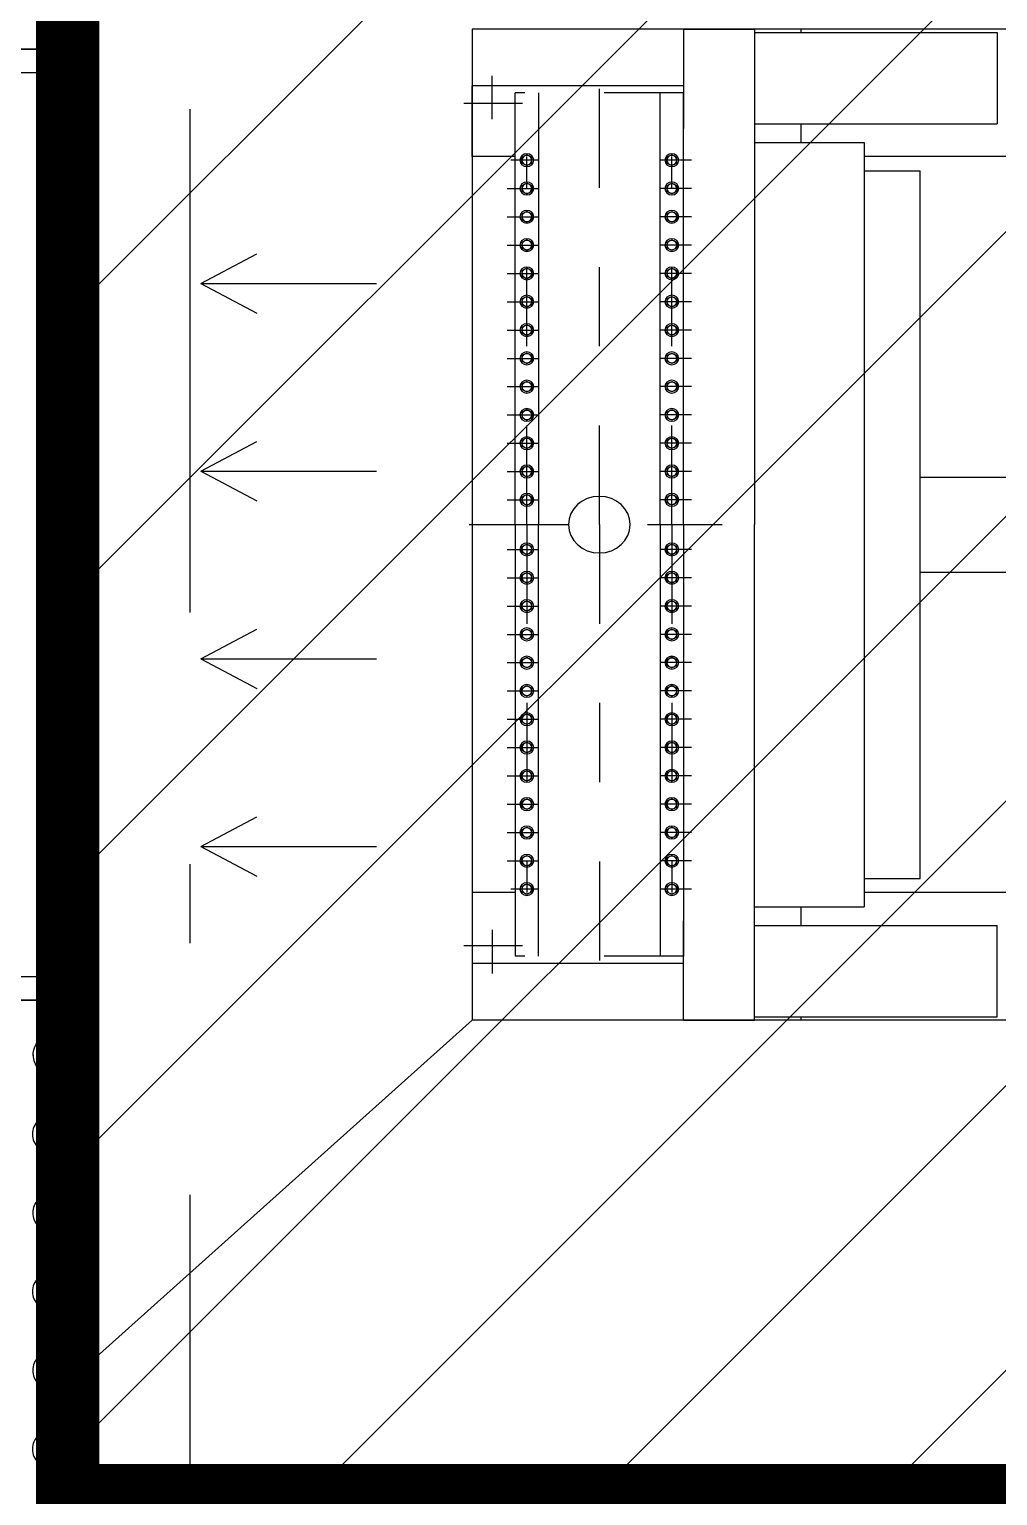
# Model space of a CAD drawing. Header units: millimetres. Extents: x -77 to 207, y -160 to 187.
# Drawn here: x -53.247 to -52.025, y 33.679 to 35.529 of the extents above; entities that cross this region are included whole.
import ezdxf
from ezdxf.xclip import XClip

# ---------------------------------------------------------------- set-up
doc = ezdxf.new("R2010")
doc.units = ezdxf.units.MM
doc.header["$LTSCALE"] = 0.1
for name, pattern in [('X REF - ANELO INST bind$0$X REF - ANELO$0$CENTER', [2, 1.25, -0.25, 0.25, -0.25]), ('X REF - ANELO INST bind$0$X REF - ANELO$0$DASHDOT2', [12.7, 6.35, -3.175, 0, -3.175]), ('X REF - ANELO INST bind$0$X REF - ANELO$0$DASHED', [0.75, 0.5, -0.25])]:
    doc.linetypes.add(name, pattern=pattern)
for name, color, linetype in [('C01 Foil blanco', 30, 'Continuous'), ('X REF - ANELO INST bind$0$X REF - ANELO$0$A-CHAPA ACANALADA', 8, 'Continuous'), ('X REF - ANELO INST bind$0$X REF - ANELO$0$A-TABIQUE HºAº', 7, 'Continuous'), ('X REF - ANELO INST bind$0$X REF - ANELO$0$C-METALICA', 8, 'Continuous'), ('X REF - ANELO INST bind$0$X REF - ANELO$0$E-GENERAL', 8, 'Continuous'), ('X REF - ANELO INST bind$0$X REF - ANELO$0$MET-EJE CABRIADAS', 8, 'X REF - ANELO INST bind$0$X REF - ANELO$0$DASHDOT2')]:
    doc.layers.add(name, color=color, linetype=linetype)

# ---------------------------------------------------------------- blocks, each defined once
blk = doc.blocks.new('X REF - ANELO INST bind$0$X REF - ANELO$0$grupo electrogeno')
at = {"layer": 'X REF - ANELO INST bind$0$X REF - ANELO$0$E-GENERAL'}
for p, q in [((-161.8766, 150.8983), (-164.7965, 150.8983)), ((-164.7965, 149.6483), (-164.7965, 150.8983)), ((-164.5298, 150.8983), (-164.5298, 150.7732)), ((-164.5298, 150.8983), (-164.4402, 150.8983)), ((-164.4402, 150.8983), (-164.4402, 150.2733)), ((-164.4402, 150.8943), (-164.1341, 150.8943)), ((-164.3818, 150.8943), (-164.3818, 150.8983)), ((-164.1341, 150.8943), (-164.1341, 150.7791)), ((-164.4402, 150.7791), (-164.1341, 150.7791)), ((-164.3818, 150.7554), (-164.3818, 150.7791)), ((-164.4402, 150.7554), (-164.302, 150.7554)), ((-164.302, 149.7912), (-164.302, 150.7554)), ((-164.7419, 150.7376), (-164.7965, 150.7376)), ((-163.9847, 150.7376), (-164.302, 150.7376)), ((-164.302, 150.7197), (-164.231, 150.7197)), ((-164.231, 150.7197), (-164.231, 149.8269)), ((-165.1385, 150.6795), (-165.0678, 150.7169)), ((-165.1385, 150.6795), (-164.917, 150.6795)), ((-165.1385, 150.6795), (-165.0678, 150.6421)), ((-165.1385, 150.4427), (-165.0678, 150.4801)), ((-165.1385, 150.4427), (-164.917, 150.4427)), ((-165.1385, 150.4427), (-165.0678, 150.4053)), ((-164.7965, 149.809), (-164.7965, 150.4587)), ((-164.231, 150.3331), (-164.0942, 150.3331)), ((-164.4402, 149.6483), (-164.4402, 150.2733)), ((-165.1385, 150.2059), (-165.0678, 150.2433)), ((-165.1385, 150.2059), (-164.917, 150.2059)), ((-165.1385, 150.2059), (-165.0678, 150.1685)), ((-164.231, 150.2135), (-164.0942, 150.2135)), ((-165.1385, 149.9691), (-165.0678, 150.0065)), ((-165.1385, 149.9691), (-164.917, 149.9691)), ((-165.1385, 149.9691), (-165.0678, 149.9317)), ((-164.302, 149.8269), (-164.231, 149.8269)), ((-164.7419, 149.809), (-164.7965, 149.809)), ((-163.9847, 149.809), (-164.302, 149.809)), ((-164.4402, 149.7912), (-164.302, 149.7912)), ((-164.3818, 149.7675), (-164.3818, 149.7912)), ((-164.5298, 149.6483), (-164.5298, 149.7734)), ((-164.4402, 149.7675), (-164.1341, 149.7675)), ((-164.1341, 149.6523), (-164.1341, 149.7675)), ((-161.8766, 149.6483), (-164.7965, 149.6483)), ((-164.5298, 149.6483), (-164.4402, 149.6483)), ((-164.5298, 149.6483), (-164.4402, 149.6483)), ((-164.4402, 149.6523), (-164.1341, 149.6523)), ((-164.3818, 149.6483), (-164.3818, 149.6523))]:
    blk.add_line(p, q, dxfattribs=at)
at = {"layer": 'X REF - ANELO INST bind$0$X REF - ANELO$0$E-GENERAL', "linetype": 'X REF - ANELO INST bind$0$X REF - ANELO$0$CENTER'}
for p, q in [((-164.7711, 150.7847), (-164.7711, 150.8396)), ((-164.6359, 150.2733), (-164.6359, 150.8396)), ((-164.7329, 150.8045), (-164.8067, 150.8045)), ((-164.7127, 150.7331), (-164.7475, 150.7331)), ((-164.7273, 150.2733), (-164.7273, 150.7376)), ((-164.5197, 150.7331), (-164.559, 150.7331)), ((-164.5444, 150.2733), (-164.5444, 150.7376)), ((-164.752, 150.6974), (-164.7127, 150.6974)), ((-164.5197, 150.6974), (-164.559, 150.6974)), ((-164.752, 150.6617), (-164.7127, 150.6617)), ((-164.5197, 150.6617), (-164.559, 150.6617)), ((-164.752, 150.626), (-164.7127, 150.626)), ((-164.5197, 150.626), (-164.559, 150.626)), ((-164.752, 150.5903), (-164.7127, 150.5903)), ((-164.5197, 150.5903), (-164.559, 150.5903)), ((-164.752, 150.5545), (-164.7127, 150.5545)), ((-164.5197, 150.5545), (-164.559, 150.5545)), ((-164.752, 150.5188), (-164.7127, 150.5188)), ((-164.5197, 150.5188), (-164.559, 150.5188)), ((-164.752, 150.4831), (-164.7127, 150.4831)), ((-164.5197, 150.4831), (-164.559, 150.4831)), ((-164.752, 150.4474), (-164.7127, 150.4474)), ((-164.5197, 150.4474), (-164.559, 150.4474)), ((-164.752, 150.4117), (-164.7127, 150.4117)), ((-164.5197, 150.4117), (-164.559, 150.4117)), ((-164.752, 150.376), (-164.7127, 150.376)), ((-164.5197, 150.376), (-164.559, 150.376)), ((-164.752, 150.3403), (-164.7127, 150.3403)), ((-164.5197, 150.3403), (-164.559, 150.3403)), ((-164.752, 150.3045), (-164.7127, 150.3045)), ((-164.5197, 150.3045), (-164.559, 150.3045)), ((-164.8002, 150.2733), (-164.4809, 150.2733)), ((-164.8002, 150.2733), (-164.4809, 150.2733)), ((-164.7273, 150.2733), (-164.7273, 149.809)), ((-164.6359, 150.2733), (-164.6359, 149.707)), ((-164.5444, 150.2733), (-164.5444, 149.809)), ((-164.752, 150.242), (-164.7127, 150.242)), ((-164.5197, 150.242), (-164.559, 150.242)), ((-164.752, 150.2063), (-164.7127, 150.2063)), ((-164.5197, 150.2063), (-164.559, 150.2063)), ((-164.752, 150.1706), (-164.7127, 150.1706)), ((-164.5197, 150.1706), (-164.559, 150.1706)), ((-164.752, 150.1349), (-164.7127, 150.1349)), ((-164.5197, 150.1349), (-164.559, 150.1349)), ((-164.752, 150.0992), (-164.7127, 150.0992)), ((-164.5197, 150.0992), (-164.559, 150.0992)), ((-164.752, 150.0635), (-164.7127, 150.0635)), ((-164.5197, 150.0635), (-164.559, 150.0635)), ((-164.752, 150.0278), (-164.7127, 150.0278)), ((-164.5197, 150.0278), (-164.559, 150.0278)), ((-164.752, 149.992), (-164.7127, 149.992)), ((-164.5197, 149.992), (-164.559, 149.992)), ((-164.752, 149.9563), (-164.7127, 149.9563)), ((-164.5197, 149.9563), (-164.559, 149.9563)), ((-164.752, 149.9206), (-164.7127, 149.9206)), ((-164.5197, 149.9206), (-164.559, 149.9206)), ((-164.752, 149.8849), (-164.7127, 149.8849)), ((-164.5197, 149.8849), (-164.559, 149.8849)), ((-164.752, 149.8492), (-164.7127, 149.8492)), ((-164.5197, 149.8492), (-164.559, 149.8492)), ((-164.7127, 149.8135), (-164.7475, 149.8135)), ((-164.5197, 149.8135), (-164.559, 149.8135)), ((-164.7711, 149.7619), (-164.7711, 149.707)), ((-164.733, 149.742), (-164.8067, 149.742))]:
    blk.add_line(p, q, dxfattribs=at)
at = {"layer": 'X REF - ANELO INST bind$0$X REF - ANELO$0$E-GENERAL', "linetype": 'Continuous'}
for p, q in [((-164.5298, 150.8269), (-164.7965, 150.8269)), ((-164.7965, 150.7376), (-164.7965, 150.8269)), ((-164.7273, 150.7398), (-164.7337, 150.7365)), ((-164.721, 150.7365), (-164.7273, 150.7398)), ((-164.5444, 150.7398), (-164.5507, 150.7365)), ((-164.538, 150.7365), (-164.5444, 150.7398)), ((-164.7419, 150.7376), (-164.7965, 150.7376)), ((-164.7419, 150.2733), (-164.7419, 150.7376)), ((-164.7337, 150.7298), (-164.7337, 150.7365)), ((-164.7337, 150.7298), (-164.7273, 150.7264)), ((-164.7273, 150.7264), (-164.721, 150.7298)), ((-164.721, 150.7298), (-164.721, 150.7365)), ((-164.7127, 150.7376), (-164.7127, 150.2733)), ((-164.559, 150.2733), (-164.559, 150.7376)), ((-164.5507, 150.7298), (-164.5507, 150.7365)), ((-164.5507, 150.7298), (-164.5444, 150.7264)), ((-164.5444, 150.7264), (-164.538, 150.7298)), ((-164.538, 150.7298), (-164.538, 150.7365)), ((-164.5298, 150.2733), (-164.5298, 150.7376)), ((-164.7273, 150.7041), (-164.7337, 150.7008)), ((-164.721, 150.7008), (-164.7273, 150.7041)), ((-164.5507, 150.7008), (-164.5444, 150.7041)), ((-164.5444, 150.7041), (-164.538, 150.7008)), ((-164.7337, 150.7008), (-164.7337, 150.6941)), ((-164.7337, 150.6941), (-164.7273, 150.6907)), ((-164.7273, 150.6907), (-164.721, 150.6941)), ((-164.721, 150.7008), (-164.721, 150.6941)), ((-164.5507, 150.7008), (-164.5507, 150.6941)), ((-164.5444, 150.6907), (-164.5507, 150.6941)), ((-164.538, 150.6941), (-164.5444, 150.6907)), ((-164.538, 150.7008), (-164.538, 150.6941)), ((-164.7273, 150.6684), (-164.7337, 150.665)), ((-164.7337, 150.665), (-164.7337, 150.6583)), ((-164.721, 150.665), (-164.7273, 150.6684)), ((-164.721, 150.665), (-164.721, 150.6583)), ((-164.5507, 150.665), (-164.5444, 150.6684)), ((-164.5507, 150.665), (-164.5507, 150.6583)), ((-164.5444, 150.6684), (-164.538, 150.665)), ((-164.538, 150.665), (-164.538, 150.6583)), ((-164.7337, 150.6583), (-164.7273, 150.655)), ((-164.7273, 150.655), (-164.721, 150.6583)), ((-164.5444, 150.655), (-164.5507, 150.6583)), ((-164.538, 150.6583), (-164.5444, 150.655)), ((-164.7273, 150.6327), (-164.7337, 150.6293)), ((-164.7337, 150.6293), (-164.7337, 150.6226)), ((-164.721, 150.6293), (-164.7273, 150.6327)), ((-164.721, 150.6293), (-164.721, 150.6226)), ((-164.5507, 150.6293), (-164.5444, 150.6327)), ((-164.5507, 150.6293), (-164.5507, 150.6226)), ((-164.5444, 150.6327), (-164.538, 150.6293)), ((-164.538, 150.6293), (-164.538, 150.6226)), ((-164.7337, 150.6226), (-164.7273, 150.6193)), ((-164.7273, 150.6193), (-164.721, 150.6226)), ((-164.5444, 150.6193), (-164.5507, 150.6226)), ((-164.538, 150.6226), (-164.5444, 150.6193)), ((-164.7273, 150.597), (-164.7337, 150.5936)), ((-164.7337, 150.5936), (-164.7337, 150.5869)), ((-164.721, 150.5936), (-164.7273, 150.597)), ((-164.721, 150.5936), (-164.721, 150.5869)), ((-164.5507, 150.5936), (-164.5444, 150.597)), ((-164.5507, 150.5936), (-164.5507, 150.5869)), ((-164.5444, 150.597), (-164.538, 150.5936)), ((-164.538, 150.5936), (-164.538, 150.5869)), ((-164.7337, 150.5869), (-164.7273, 150.5836)), ((-164.7273, 150.5836), (-164.721, 150.5869)), ((-164.5444, 150.5836), (-164.5507, 150.5869)), ((-164.538, 150.5869), (-164.5444, 150.5836)), ((-164.7273, 150.5613), (-164.7337, 150.5579)), ((-164.7337, 150.5579), (-164.7337, 150.5512)), ((-164.721, 150.5579), (-164.7273, 150.5613)), ((-164.721, 150.5579), (-164.721, 150.5512)), ((-164.5507, 150.5579), (-164.5444, 150.5613)), ((-164.5507, 150.5579), (-164.5507, 150.5512)), ((-164.5444, 150.5613), (-164.538, 150.5579)), ((-164.538, 150.5579), (-164.538, 150.5512)), ((-164.7337, 150.5512), (-164.7273, 150.5478)), ((-164.7273, 150.5478), (-164.721, 150.5512)), ((-164.5444, 150.5478), (-164.5507, 150.5512)), ((-164.538, 150.5512), (-164.5444, 150.5478)), ((-164.7273, 150.5255), (-164.7337, 150.5222)), ((-164.7337, 150.5222), (-164.7337, 150.5155)), ((-164.721, 150.5222), (-164.7273, 150.5255)), ((-164.721, 150.5222), (-164.721, 150.5155)), ((-164.5507, 150.5222), (-164.5444, 150.5255)), ((-164.5507, 150.5222), (-164.5507, 150.5155)), ((-164.5444, 150.5255), (-164.538, 150.5222)), ((-164.538, 150.5222), (-164.538, 150.5155)), ((-164.7337, 150.5155), (-164.7273, 150.5121)), ((-164.7273, 150.5121), (-164.721, 150.5155)), ((-164.5444, 150.5121), (-164.5507, 150.5155)), ((-164.538, 150.5155), (-164.5444, 150.5121)), ((-164.7273, 150.4898), (-164.7337, 150.4865)), ((-164.7337, 150.4865), (-164.7337, 150.4798)), ((-164.7337, 150.4798), (-164.7273, 150.4764)), ((-164.721, 150.4865), (-164.7273, 150.4898)), ((-164.7273, 150.4764), (-164.721, 150.4798)), ((-164.721, 150.4865), (-164.721, 150.4798)), ((-164.5507, 150.4865), (-164.5444, 150.4898)), ((-164.5507, 150.4865), (-164.5507, 150.4798)), ((-164.5444, 150.4764), (-164.5507, 150.4798)), ((-164.5444, 150.4898), (-164.538, 150.4865)), ((-164.538, 150.4798), (-164.5444, 150.4764)), ((-164.538, 150.4865), (-164.538, 150.4798)), ((-164.7273, 150.4541), (-164.7337, 150.4508)), ((-164.7337, 150.4508), (-164.7337, 150.4441)), ((-164.7337, 150.4441), (-164.7273, 150.4407)), ((-164.721, 150.4508), (-164.7273, 150.4541)), ((-164.7273, 150.4407), (-164.721, 150.4441)), ((-164.721, 150.4508), (-164.721, 150.4441)), ((-164.5507, 150.4508), (-164.5444, 150.4541)), ((-164.5507, 150.4508), (-164.5507, 150.4441)), ((-164.5444, 150.4407), (-164.5507, 150.4441)), ((-164.5444, 150.4541), (-164.538, 150.4508)), ((-164.538, 150.4441), (-164.5444, 150.4407)), ((-164.538, 150.4508), (-164.538, 150.4441)), ((-164.7273, 150.4184), (-164.7337, 150.415)), ((-164.7337, 150.415), (-164.7337, 150.4083)), ((-164.7337, 150.4083), (-164.7273, 150.405)), ((-164.721, 150.415), (-164.7273, 150.4184)), ((-164.7273, 150.405), (-164.721, 150.4083)), ((-164.721, 150.415), (-164.721, 150.4083)), ((-164.5507, 150.415), (-164.5444, 150.4184)), ((-164.5507, 150.415), (-164.5507, 150.4083)), ((-164.5444, 150.405), (-164.5507, 150.4083)), ((-164.5444, 150.4184), (-164.538, 150.415)), ((-164.538, 150.4083), (-164.5444, 150.405)), ((-164.538, 150.415), (-164.538, 150.4083)), ((-164.7273, 150.3827), (-164.7337, 150.3793)), ((-164.7337, 150.3793), (-164.7337, 150.3726)), ((-164.7337, 150.3726), (-164.7273, 150.3693)), ((-164.721, 150.3793), (-164.7273, 150.3827)), ((-164.7273, 150.3693), (-164.721, 150.3726)), ((-164.721, 150.3793), (-164.721, 150.3726)), ((-164.5507, 150.3793), (-164.5444, 150.3827)), ((-164.5507, 150.3793), (-164.5507, 150.3726)), ((-164.5444, 150.3693), (-164.5507, 150.3726)), ((-164.5444, 150.3827), (-164.538, 150.3793)), ((-164.538, 150.3726), (-164.5444, 150.3693)), ((-164.538, 150.3793), (-164.538, 150.3726)), ((-164.7273, 150.347), (-164.7337, 150.3436)), ((-164.7337, 150.3436), (-164.7337, 150.3369)), ((-164.7337, 150.3369), (-164.7273, 150.3336)), ((-164.721, 150.3436), (-164.7273, 150.347)), ((-164.7273, 150.3336), (-164.721, 150.3369)), ((-164.721, 150.3436), (-164.721, 150.3369)), ((-164.5507, 150.3436), (-164.5444, 150.347)), ((-164.5507, 150.3436), (-164.5507, 150.3369)), ((-164.5444, 150.3336), (-164.5507, 150.3369)), ((-164.5444, 150.347), (-164.538, 150.3436)), ((-164.538, 150.3369), (-164.5444, 150.3336)), ((-164.538, 150.3436), (-164.538, 150.3369)), ((-164.7273, 150.3113), (-164.7337, 150.3079)), ((-164.7337, 150.3079), (-164.7337, 150.3012)), ((-164.7337, 150.3012), (-164.7273, 150.2978)), ((-164.721, 150.3079), (-164.7273, 150.3113)), ((-164.7273, 150.2978), (-164.721, 150.3012)), ((-164.721, 150.3079), (-164.721, 150.3012)), ((-164.5507, 150.3079), (-164.5444, 150.3113)), ((-164.5507, 150.3079), (-164.5507, 150.3012)), ((-164.5444, 150.2978), (-164.5507, 150.3012)), ((-164.5444, 150.3113), (-164.538, 150.3079)), ((-164.538, 150.3012), (-164.5444, 150.2978)), ((-164.538, 150.3079), (-164.538, 150.3012)), ((-164.7419, 150.2733), (-164.7419, 149.809)), ((-164.7127, 149.809), (-164.7127, 150.2733)), ((-164.559, 150.2733), (-164.559, 149.809)), ((-164.5298, 150.2733), (-164.5298, 149.809)), ((-164.7337, 150.2454), (-164.7273, 150.2488)), ((-164.7337, 150.2387), (-164.7337, 150.2454)), ((-164.7273, 150.2353), (-164.7337, 150.2387)), ((-164.7273, 150.2488), (-164.721, 150.2454)), ((-164.721, 150.2387), (-164.7273, 150.2353)), ((-164.721, 150.2387), (-164.721, 150.2454)), ((-164.5444, 150.2488), (-164.5507, 150.2454)), ((-164.5507, 150.2387), (-164.5507, 150.2454)), ((-164.5507, 150.2387), (-164.5444, 150.2353)), ((-164.538, 150.2454), (-164.5444, 150.2488)), ((-164.5444, 150.2353), (-164.538, 150.2387)), ((-164.538, 150.2387), (-164.538, 150.2454)), ((-164.7337, 150.2097), (-164.7273, 150.213)), ((-164.7337, 150.203), (-164.7337, 150.2097)), ((-164.7273, 150.1996), (-164.7337, 150.203)), ((-164.7273, 150.213), (-164.721, 150.2097)), ((-164.721, 150.203), (-164.7273, 150.1996)), ((-164.721, 150.203), (-164.721, 150.2097)), ((-164.5444, 150.213), (-164.5507, 150.2097)), ((-164.5507, 150.203), (-164.5507, 150.2097)), ((-164.5507, 150.203), (-164.5444, 150.1996)), ((-164.538, 150.2097), (-164.5444, 150.213)), ((-164.5444, 150.1996), (-164.538, 150.203)), ((-164.538, 150.203), (-164.538, 150.2097)), ((-164.7337, 150.174), (-164.7273, 150.1773)), ((-164.7337, 150.1673), (-164.7337, 150.174)), ((-164.7273, 150.1639), (-164.7337, 150.1673)), ((-164.7273, 150.1773), (-164.721, 150.174)), ((-164.721, 150.1673), (-164.7273, 150.1639)), ((-164.721, 150.1673), (-164.721, 150.174)), ((-164.5444, 150.1773), (-164.5507, 150.174)), ((-164.5507, 150.1673), (-164.5507, 150.174)), ((-164.5507, 150.1673), (-164.5444, 150.1639)), ((-164.538, 150.174), (-164.5444, 150.1773)), ((-164.5444, 150.1639), (-164.538, 150.1673)), ((-164.538, 150.1673), (-164.538, 150.174)), ((-164.7337, 150.1383), (-164.7273, 150.1416)), ((-164.7337, 150.1316), (-164.7337, 150.1383)), ((-164.7273, 150.1282), (-164.7337, 150.1316)), ((-164.7273, 150.1416), (-164.721, 150.1383)), ((-164.721, 150.1316), (-164.7273, 150.1282)), ((-164.721, 150.1316), (-164.721, 150.1383)), ((-164.5444, 150.1416), (-164.5507, 150.1383)), ((-164.5507, 150.1316), (-164.5507, 150.1383)), ((-164.5507, 150.1316), (-164.5444, 150.1282)), ((-164.538, 150.1383), (-164.5444, 150.1416)), ((-164.5444, 150.1282), (-164.538, 150.1316)), ((-164.538, 150.1316), (-164.538, 150.1383)), ((-164.7337, 150.1025), (-164.7273, 150.1059)), ((-164.7337, 150.0958), (-164.7337, 150.1025)), ((-164.7273, 150.0925), (-164.7337, 150.0958)), ((-164.7273, 150.1059), (-164.721, 150.1025)), ((-164.721, 150.0958), (-164.7273, 150.0925)), ((-164.721, 150.0958), (-164.721, 150.1025)), ((-164.5444, 150.1059), (-164.5507, 150.1025)), ((-164.5507, 150.0958), (-164.5507, 150.1025)), ((-164.5507, 150.0958), (-164.5444, 150.0925)), ((-164.538, 150.1025), (-164.5444, 150.1059)), ((-164.5444, 150.0925), (-164.538, 150.0958)), ((-164.538, 150.0958), (-164.538, 150.1025)), ((-164.7337, 150.0668), (-164.7273, 150.0702)), ((-164.7337, 150.0601), (-164.7337, 150.0668)), ((-164.7273, 150.0568), (-164.7337, 150.0601)), ((-164.7273, 150.0702), (-164.721, 150.0668)), ((-164.721, 150.0601), (-164.7273, 150.0568)), ((-164.721, 150.0601), (-164.721, 150.0668)), ((-164.5444, 150.0702), (-164.5507, 150.0668)), ((-164.5507, 150.0601), (-164.5507, 150.0668)), ((-164.5507, 150.0601), (-164.5444, 150.0568)), ((-164.538, 150.0668), (-164.5444, 150.0702)), ((-164.5444, 150.0568), (-164.538, 150.0601)), ((-164.538, 150.0601), (-164.538, 150.0668)), ((-164.7337, 150.0311), (-164.7273, 150.0345)), ((-164.7337, 150.0244), (-164.7337, 150.0311)), ((-164.7273, 150.0211), (-164.7337, 150.0244)), ((-164.7273, 150.0345), (-164.721, 150.0311)), ((-164.721, 150.0244), (-164.7273, 150.0211)), ((-164.721, 150.0244), (-164.721, 150.0311)), ((-164.5444, 150.0345), (-164.5507, 150.0311)), ((-164.5507, 150.0244), (-164.5507, 150.0311)), ((-164.5507, 150.0244), (-164.5444, 150.0211)), ((-164.538, 150.0311), (-164.5444, 150.0345)), ((-164.5444, 150.0211), (-164.538, 150.0244)), ((-164.538, 150.0244), (-164.538, 150.0311)), ((-164.7337, 149.9954), (-164.7273, 149.9988)), ((-164.7273, 149.9988), (-164.721, 149.9954)), ((-164.5444, 149.9988), (-164.5507, 149.9954)), ((-164.538, 149.9954), (-164.5444, 149.9988)), ((-164.7337, 149.9887), (-164.7337, 149.9954)), ((-164.7273, 149.9853), (-164.7337, 149.9887)), ((-164.721, 149.9887), (-164.7273, 149.9853)), ((-164.721, 149.9887), (-164.721, 149.9954)), ((-164.5507, 149.9887), (-164.5507, 149.9954)), ((-164.5507, 149.9887), (-164.5444, 149.9853)), ((-164.5444, 149.9853), (-164.538, 149.9887)), ((-164.538, 149.9887), (-164.538, 149.9954)), ((-164.7337, 149.9597), (-164.7273, 149.963)), ((-164.7273, 149.963), (-164.721, 149.9597)), ((-164.5444, 149.963), (-164.5507, 149.9597)), ((-164.538, 149.9597), (-164.5444, 149.963)), ((-164.7337, 149.953), (-164.7337, 149.9597)), ((-164.7273, 149.9496), (-164.7337, 149.953)), ((-164.721, 149.953), (-164.7273, 149.9496)), ((-164.721, 149.953), (-164.721, 149.9597)), ((-164.5507, 149.953), (-164.5507, 149.9597)), ((-164.5507, 149.953), (-164.5444, 149.9496)), ((-164.5444, 149.9496), (-164.538, 149.953)), ((-164.538, 149.953), (-164.538, 149.9597)), ((-164.7337, 149.924), (-164.7273, 149.9273)), ((-164.7273, 149.9273), (-164.721, 149.924)), ((-164.5444, 149.9273), (-164.5507, 149.924)), ((-164.538, 149.924), (-164.5444, 149.9273)), ((-164.7337, 149.9173), (-164.7337, 149.924)), ((-164.7273, 149.9139), (-164.7337, 149.9173)), ((-164.721, 149.9173), (-164.7273, 149.9139)), ((-164.721, 149.9173), (-164.721, 149.924)), ((-164.5507, 149.9173), (-164.5507, 149.924)), ((-164.5507, 149.9173), (-164.5444, 149.9139)), ((-164.5444, 149.9139), (-164.538, 149.9173)), ((-164.538, 149.9173), (-164.538, 149.924)), ((-164.7337, 149.8883), (-164.7273, 149.8916)), ((-164.7337, 149.8816), (-164.7337, 149.8883)), ((-164.7273, 149.8916), (-164.721, 149.8883)), ((-164.721, 149.8816), (-164.721, 149.8883)), ((-164.5444, 149.8916), (-164.5507, 149.8883)), ((-164.5507, 149.8816), (-164.5507, 149.8883)), ((-164.538, 149.8883), (-164.5444, 149.8916)), ((-164.538, 149.8816), (-164.538, 149.8883)), ((-164.7273, 149.8782), (-164.7337, 149.8816)), ((-164.721, 149.8816), (-164.7273, 149.8782)), ((-164.5507, 149.8816), (-164.5444, 149.8782)), ((-164.5444, 149.8782), (-164.538, 149.8816)), ((-164.7337, 149.8525), (-164.7273, 149.8559)), ((-164.7337, 149.8458), (-164.7337, 149.8525)), ((-164.7273, 149.8559), (-164.721, 149.8525)), ((-164.721, 149.8458), (-164.721, 149.8525)), ((-164.5444, 149.8559), (-164.5507, 149.8525)), ((-164.5507, 149.8458), (-164.5507, 149.8525)), ((-164.538, 149.8525), (-164.5444, 149.8559)), ((-164.538, 149.8458), (-164.538, 149.8525)), ((-164.7273, 149.8425), (-164.7337, 149.8458)), ((-164.721, 149.8458), (-164.7273, 149.8425)), ((-164.5507, 149.8458), (-164.5444, 149.8425)), ((-164.5444, 149.8425), (-164.538, 149.8458)), ((-164.7337, 149.8168), (-164.7273, 149.8202)), ((-164.7337, 149.8168), (-164.7337, 149.8101)), ((-164.7273, 149.8202), (-164.721, 149.8168)), ((-164.721, 149.8168), (-164.721, 149.8101)), ((-164.5507, 149.8168), (-164.5444, 149.8202)), ((-164.5507, 149.8168), (-164.5507, 149.8101)), ((-164.5444, 149.8202), (-164.538, 149.8168)), ((-164.538, 149.8168), (-164.538, 149.8101)), ((-164.7965, 149.809), (-164.7965, 149.7197)), ((-164.7419, 149.809), (-164.7965, 149.809)), ((-164.7273, 149.8068), (-164.7337, 149.8101)), ((-164.721, 149.8101), (-164.7273, 149.8068)), ((-164.5444, 149.8068), (-164.5507, 149.8101)), ((-164.538, 149.8101), (-164.5444, 149.8068)), ((-164.5298, 149.7197), (-164.7965, 149.7197))]:
    blk.add_line(p, q, dxfattribs=at)
at = {"layer": 'X REF - ANELO INST bind$0$X REF - ANELO$0$E-GENERAL', "linetype": 'X REF - ANELO INST bind$0$X REF - ANELO$0$DASHED'}
for p, q in [((-164.5298, 150.8179), (-164.7419, 150.8179)), ((-164.7419, 150.7376), (-164.7419, 150.8179)), ((-164.7127, 150.8179), (-164.7127, 150.7376)), ((-164.559, 150.7376), (-164.559, 150.8179)), ((-164.5298, 150.7376), (-164.5298, 150.8179)), ((-164.7419, 149.809), (-164.7419, 149.7287)), ((-164.7127, 149.7287), (-164.7127, 149.809)), ((-164.559, 149.809), (-164.559, 149.7287)), ((-164.5298, 149.809), (-164.5298, 149.7287)), ((-164.5298, 149.7287), (-164.7419, 149.7287))]:
    blk.add_line(p, q, dxfattribs=at)
at = {"layer": 'X REF - ANELO INST bind$0$X REF - ANELO$0$E-GENERAL', "linetype": 'Continuous'}
for centre in [(-164.7273, 150.7331), (-164.5444, 150.7331), (-164.7273, 150.6974), (-164.5444, 150.6974), (-164.7273, 150.6617), (-164.5444, 150.6617), (-164.7273, 150.626), (-164.5444, 150.626), (-164.7273, 150.5188), (-164.5444, 150.5188), (-164.7273, 150.4831), (-164.5444, 150.4831), (-164.7273, 150.4474), (-164.5444, 150.4474), (-164.7273, 150.3403), (-164.5444, 150.3403), (-164.7273, 150.3045), (-164.5444, 150.3045), (-164.7273, 150.242), (-164.5444, 150.242), (-164.7273, 150.2063), (-164.5444, 150.2063), (-164.7273, 150.0992), (-164.5444, 150.0992), (-164.7273, 150.0635), (-164.5444, 150.0635), (-164.7273, 150.0278), (-164.5444, 150.0278), (-164.7273, 149.9206), (-164.5444, 149.9206), (-164.7273, 149.8849), (-164.5444, 149.8849), (-164.7273, 149.8492), (-164.5444, 149.8492)]:
    blk.add_ellipse(centre, major_axis=(0.00876, 0), ratio=0.91735, start_param=3.141593, end_param=9.424778, dxfattribs=at)
for centre, major_axis in [((-164.7273, 150.7331), (-0.00633, 0)), ((-164.5444, 150.7331), (-0.00633, 0)), ((-164.7273, 150.6974), (-0.00633, 0)), ((-164.5444, 150.6974), (-0.00633, 0)), ((-164.7273, 150.6617), (-0.00633, 0)), ((-164.5444, 150.6617), (-0.00633, 0)), ((-164.7273, 150.626), (-0.00633, 0)), ((-164.5444, 150.626), (-0.00633, 0)), ((-164.7273, 150.5903), (-0.00876, 0)), ((-164.7273, 150.5903), (-0.00633, 0)), ((-164.5444, 150.5903), (-0.00876, 0)), ((-164.5444, 150.5903), (-0.00633, 0)), ((-164.7273, 150.5545), (-0.00876, 0)), ((-164.7273, 150.5545), (-0.00633, 0)), ((-164.5444, 150.5545), (-0.00876, 0)), ((-164.5444, 150.5545), (-0.00633, 0)), ((-164.7273, 150.5188), (-0.00633, 0)), ((-164.5444, 150.5188), (-0.00633, 0)), ((-164.7273, 150.4831), (-0.00633, 0)), ((-164.5444, 150.4831), (-0.00633, 0)), ((-164.7273, 150.4474), (-0.00633, 0)), ((-164.5444, 150.4474), (-0.00633, 0)), ((-164.7273, 150.4117), (-0.00876, 0)), ((-164.7273, 150.4117), (-0.00633, 0)), ((-164.5444, 150.4117), (-0.00876, 0)), ((-164.5444, 150.4117), (-0.00633, 0)), ((-164.7273, 150.376), (-0.00876, 0)), ((-164.7273, 150.376), (-0.00633, 0)), ((-164.5444, 150.376), (-0.00876, 0)), ((-164.5444, 150.376), (-0.00633, 0)), ((-164.7273, 150.3403), (-0.00633, 0)), ((-164.5444, 150.3403), (-0.00633, 0)), ((-164.7273, 150.3045), (-0.00633, 0)), ((-164.5444, 150.3045), (-0.00633, 0)), ((-164.7273, 150.242), (-0.00633, 0)), ((-164.5444, 150.242), (-0.00633, 0)), ((-164.7273, 150.2063), (-0.00633, 0)), ((-164.5444, 150.2063), (-0.00633, 0)), ((-164.7273, 150.1706), (-0.00876, 0)), ((-164.7273, 150.1706), (-0.00633, 0)), ((-164.5444, 150.1706), (-0.00876, 0)), ((-164.5444, 150.1706), (-0.00633, 0)), ((-164.7273, 150.1349), (-0.00876, 0)), ((-164.7273, 150.1349), (-0.00633, 0)), ((-164.5444, 150.1349), (-0.00876, 0)), ((-164.5444, 150.1349), (-0.00633, 0)), ((-164.7273, 150.0992), (-0.00633, 0)), ((-164.5444, 150.0992), (-0.00633, 0)), ((-164.7273, 150.0635), (-0.00633, 0)), ((-164.5444, 150.0635), (-0.00633, 0)), ((-164.7273, 150.0278), (-0.00633, 0)), ((-164.5444, 150.0278), (-0.00633, 0)), ((-164.7273, 149.992), (-0.00876, 0)), ((-164.5444, 149.992), (-0.00876, 0)), ((-164.7273, 149.992), (-0.00633, 0)), ((-164.5444, 149.992), (-0.00633, 0)), ((-164.7273, 149.9563), (-0.00876, 0)), ((-164.7273, 149.9563), (-0.00633, 0)), ((-164.5444, 149.9563), (-0.00876, 0)), ((-164.5444, 149.9563), (-0.00633, 0)), ((-164.7273, 149.9206), (-0.00633, 0)), ((-164.5444, 149.9206), (-0.00633, 0)), ((-164.7273, 149.8849), (-0.00633, 0)), ((-164.5444, 149.8849), (-0.00633, 0)), ((-164.7273, 149.8492), (-0.00633, 0)), ((-164.5444, 149.8492), (-0.00633, 0)), ((-164.7273, 149.8135), (-0.00876, 0)), ((-164.7273, 149.8135), (-0.00633, 0)), ((-164.5444, 149.8135), (-0.00876, 0)), ((-164.5444, 149.8135), (-0.00633, 0))]:
    blk.add_ellipse(centre, major_axis=major_axis, ratio=0.91735, dxfattribs=at)
at = {"layer": 'X REF - ANELO INST bind$0$X REF - ANELO$0$E-GENERAL'}
blk.add_ellipse((-164.6359, 150.2733), major_axis=(0.0389, 0), ratio=0.91735, start_param=3.141593, end_param=9.424778, dxfattribs=at)
blk = doc.blocks.new('X REF - ANELO INST bind$0$X REF - ANELO$0$A$C1F186A80')
at = {"layer": 'X REF - ANELO INST bind$0$X REF - ANELO$0$E-GENERAL'}
blk.add_line((0.5103, 0.4579), (0, 0), dxfattribs=at)
at = {"xscale": -1, "rotation": 180}
blk.add_blockref('X REF - ANELO INST bind$0$X REF - ANELO$0$grupo electrogeno', (165.3067, 151.3562), dxfattribs=at)
blk = doc.blocks.new('X REF - ANELO INST bind$0$X REF - ANELO')
at = {"layer": 'X REF - ANELO INST bind$0$X REF - ANELO$0$A-CHAPA ACANALADA'}
for points, elevation in [([(-53.168, 35.5035), (-53.1813, 35.5168, -0.414214), (-53.1813, 35.5498), (-53.1672, 35.5639, 0.414214), (-53.1672, 35.6014), (-53.1813, 35.6154, -0.414214), (-53.1813, 35.6498), (-53.1672, 35.6639, 0.414214), (-53.1672, 35.7014), (-53.1813, 35.7154, -0.414214), (-53.1813, 35.7485), (-53.1672, 35.7625, 0.414214), (-53.1672, 35.8), (-53.1813, 35.8141, -0.414214), (-53.1813, 35.8485), (-53.1672, 35.8625, 0.219544), (-53.1593, 35.884)], 0), ([(-53.242, 34.234), (-53.242, 34.2343, -0.181707), (-53.2356, 34.2512), (-53.2216, 34.2652, 0.414214), (-53.2216, 34.3027), (-53.2224, 34.3035)], 0.0006), ([(-53.242, 34.2347), (-53.242, 34.2343, 0.181707), (-53.2356, 34.2174), (-53.2216, 34.2034, -0.414214), (-53.2216, 34.1659), (-53.2356, 34.1519, 0.414214), (-53.2356, 34.1174), (-53.2216, 34.1034, -0.414214), (-53.2216, 34.0659), (-53.2356, 34.0519, 0.414214), (-53.2356, 34.0188), (-53.2216, 34.0047, -0.414214), (-53.2216, 33.9672), (-53.2356, 33.9532, 0.414214), (-53.2356, 33.9188), (-53.2216, 33.9047, -0.414214), (-53.2216, 33.8672), (-53.2356, 33.8532, 0.414214), (-53.2356, 33.8201), (-53.2216, 33.8061, -0.414214), (-53.2216, 33.7686), (-53.2356, 33.7545, 0.414214), (-53.2356, 33.7201), (-53.2216, 33.7061, -0.219544), (-53.2137, 33.6847, -0.923906)], 0.0006)]:
    blk.add_lwpolyline(points, format="xyb", dxfattribs=dict(at, elevation=elevation))
at = {"layer": 'X REF - ANELO INST bind$0$X REF - ANELO$0$A-TABIQUE HºAº'}
blk.add_line((-53.1884, 41.578), (-53.1884, 35.5035, 0), dxfattribs=at)
at = {"layer": 'X REF - ANELO INST bind$0$X REF - ANELO$0$A-TABIQUE HºAº', "elevation": 0}
blk.add_lwpolyline([(-53.1884, 35.5035), (-53.3884, 35.5035), (-53.3884, 41.578), (-53.1884, 41.578)], close=True, dxfattribs=at)
at = {"layer": 'X REF - ANELO INST bind$0$X REF - ANELO$0$C-METALICA'}
for points in [[(-53.3884, 35.5035), (-53.1984, 35.5035), (-53.1984, 35.4735), (-53.3884, 35.4735)], [(-53.1984, 35.5035), (-53.3884, 35.5035), (-53.3884, 34.3035), (-53.1984, 34.3035)]]:
    blk.add_lwpolyline(points, close=True, dxfattribs=at)
at = {"layer": 'X REF - ANELO INST bind$0$X REF - ANELO$0$C-METALICA', "elevation": 0}
blk.add_lwpolyline([(-53.3884, 34.3335), (-53.1984, 34.3335), (-53.1984, 34.3035), (-53.3884, 34.3035)], close=True, dxfattribs=at)
at = {"layer": 'X REF - ANELO INST bind$0$X REF - ANELO$0$MET-EJE CABRIADAS'}
blk.add_line((-53.0439, -0.8271, -0.0011), (-53.0439, 42.1137, -0.0011), dxfattribs=at)
blk.add_line((-53.0439, -0.8271, -0.0011), (-53.0439, 42.1137, -0.0011), dxfattribs=at)
blk.add_blockref('X REF - ANELO INST bind$0$X REF - ANELO$0$A$C1F186A80', (-53.1984, 33.8207))
blk = doc.blocks.new('X REF - ANELO INST bind')
ref = blk.add_blockref('X REF - ANELO INST bind$0$X REF - ANELO', (0, 0))
XClip(ref).set_block_clipping_path([(-76.9680737415, -24.7711317477), (92.9860355418, 61.1669630168)])

msp = doc.modelspace()

# ---------------------------------------------------------------- hatches: boundary and pattern name
at = {"layer": 'C01 Foil blanco'}
h = msp.add_hatch(dxfattribs=at)
h.set_pattern_fill('ANSI31', color=256, scale=0.08, style=0)
h.paths.add_polyline_path([(-44.7588, 37.4366), (-44.7588, 41.5881), (-53.1984, 41.588), (-53.1984, 33.6785), (-49.1059, 33.6785), (-49.1047, 37.4366)])
h = msp.add_hatch(dxfattribs=at)
h.set_pattern_fill('ANSI31', color=256, scale=0.08, style=0)
edge = h.paths.add_edge_path()
edge.add_line((-49.0214, 4.5849), (-49.0214, 14.5609))
edge.add_line((-49.0214, 14.5609), (-53.1984, 14.5609))
edge.add_line((-53.1984, 14.5609), (-53.1984, 16.7143))
edge.add_line((-53.1984, 16.7143), (-49.0215, 16.7143))
edge.add_line((-49.0215, 16.7143), (-49.0215, 37.3805))
edge.add_line((-49.0215, 37.3805), (-26.4226, 37.3805))
edge.add_line((-26.4226, 37.3805), (-26.4226, 33.4266))
edge.add_line((-26.4226, 33.4266), (-29.1206, 33.4266))
edge.add_line((-29.1206, 33.4266), (-29.1206, 29.2452))
edge.add_line((-29.1206, 29.2452), (-42.6771, 29.2452))
edge.add_line((-42.6771, 29.2452), (-42.6764, 4.5849))
edge.add_line((-42.6764, 4.5849), (-49.0214, 4.585))

# ---------------------------------------------------------------- linework, layer by layer
at = {"layer": 'C01 Foil blanco', "const_width": 0.08, "elevation": 0.0086}
msp.add_lwpolyline([(-44.7588, 37.4366), (-44.7588, 41.5881), (-53.1984, 41.588), (-53.1984, 33.6785), (-49.1059, 33.6785), (-49.1047, 37.4366), (-44.7588, 37.4366)], dxfattribs=at)

# ---------------------------------------------------------------- block references
msp.add_blockref('X REF - ANELO INST bind', (0, 0))

doc.saveas('drawing.dxf')
